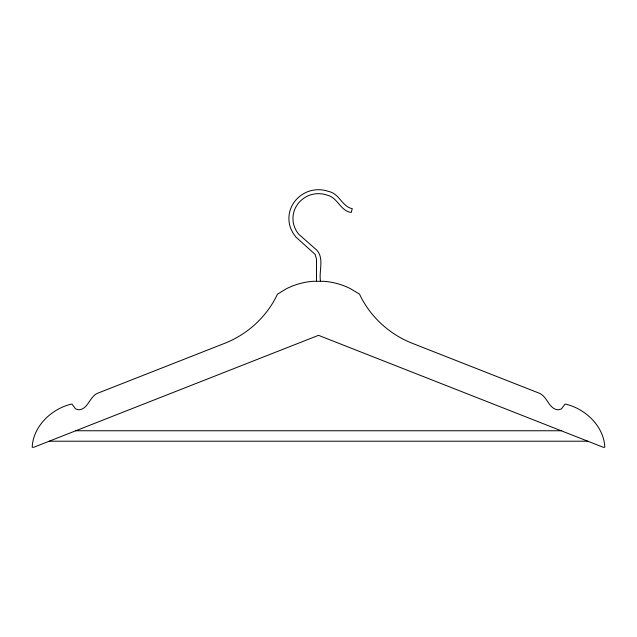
<?xml version="1.0" encoding="UTF-8"?>
<svg xmlns="http://www.w3.org/2000/svg" width="637" height="637" viewBox="0 0 637 637"><rect width="100%" height="100%" fill="white"/><g stroke="black" fill="none" stroke-linecap="round" stroke-linejoin="round"><path stroke-width="0.96" d="M320.515 281.291L312.958 281.307A70.842 70.842 0 0 0 286.467 288.704L277.453 294.183C267.062 316.438 247.873 334.075 225.108 343.144L98.002 393.109C89.53 396.294 88.535 408.787 79.02 409.838L75.652 408.962L71.877 404.041C51.971 408.341 33.036 426.193 32.208 447.23L33.737 447.285L318.5 335.333L603.263 447.285L604.792 447.23C603.964 426.193 585.029 408.341 565.123 404.041L561.348 408.962L557.98 409.838C548.465 408.787 547.47 396.294 538.998 393.109L411.892 343.144C389.127 334.075 369.938 316.438 359.547 294.183L350.533 288.712A70.842 70.842 0 0 0 324.042 281.315L320.515 281.291C318.667 271.203 324.623 258.041 316.414 249.792L298.872 234.344A24.381 24.381 0 0 1 293.339 222.783A24.166 24.166 0 0 1 294.493 209.979C297.137 203.107 302.854 197.645 309.765 195.145A26.244 26.244 0 0 1 327.235 195.145C337.801 197.558 340.309 211.062 351.218 212.447L352.293 208.665C341.989 206.659 339.37 193.425 328.62 191.45A30.401 30.401 0 0 0 308.38 191.45C300.369 194.341 293.745 200.671 290.687 208.633A27.996 27.996 0 0 0 290.687 228.309L292.869 232.847L295.823 236.956L315.108 254.402L316.485 259.068L316.485 281.291M75.787 430.755L561.213 430.755M49.184 441.21L587.816 441.21"/></g></svg>
